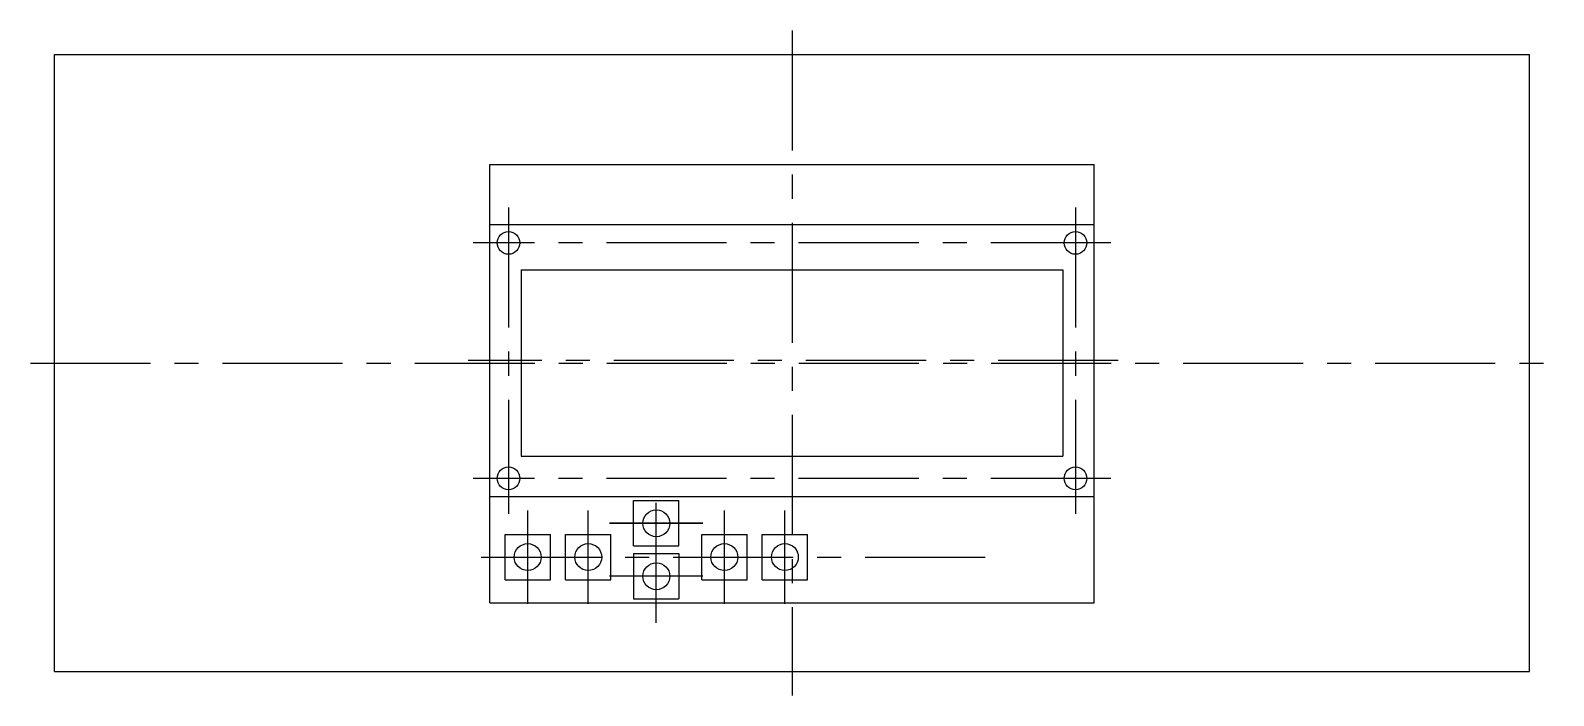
# Model space of a CAD drawing. Header units: inches. Extents: x 10.25 to 18.18, y 3.04 to 6.5.
import ezdxf

# ---------------------------------------------------------------- set-up
doc = ezdxf.new("R2010")
doc.units = ezdxf.units.IN
doc.header["$LTSCALE"] = 0.5
doc.header["$MEASUREMENT"] = 0
doc.linetypes.add('CENTER', pattern=[2, 1.25, -0.25, 0.25, -0.25])
doc.layers.add('1', color=1, linetype='Continuous')
doc.layers.add('8', color=2, linetype='CENTER')

msp = doc.modelspace()

# ---------------------------------------------------------------- linework, layer by layer
at = {"layer": '1'}
for p, q in [((10.38, 3.1644), (10.38, 6.3744)), ((10.38, 6.3744), (18.058, 6.3744)), ((18.058, 3.1644), (18.058, 6.3744)), ((12.6465, 3.5214), (12.6465, 5.8014)), ((12.6465, 5.8014), (15.7915, 5.8014)), ((15.7915, 3.5214), (15.7915, 5.8014)), ((12.6465, 5.4894), (15.7915, 5.4894)), ((12.809, 5.2544), (12.809, 4.2844)), ((12.809, 5.2544), (15.629, 5.2544)), ((15.629, 5.2544), (15.629, 4.2844)), ((12.809, 4.2844), (15.629, 4.2844)), ((12.6465, 4.0744), (15.7915, 4.0744)), ((13.3945, 4.0538), (13.6307, 4.0538)), ((13.3945, 3.8176), (13.3945, 4.0538)), ((13.6307, 3.8176), (13.6307, 4.0538)), ((12.7252, 3.8776), (12.9615, 3.8776)), ((12.7252, 3.6414), (12.7252, 3.8776)), ((12.9615, 3.6414), (12.9615, 3.8776)), ((13.0402, 3.8776), (13.2764, 3.8776)), ((13.0402, 3.6414), (13.0402, 3.8776)), ((13.2764, 3.6414), (13.2764, 3.8776)), ((13.3945, 3.8176), (13.6307, 3.8176)), ((13.7489, 3.8776), (13.9851, 3.8776)), ((13.7489, 3.6414), (13.7489, 3.8776)), ((13.9851, 3.6414), (13.9851, 3.8776)), ((14.0638, 3.8776), (14.3, 3.8776)), ((14.0638, 3.6414), (14.0638, 3.8776)), ((14.3, 3.6414), (14.3, 3.8776)), ((13.3945, 3.7783), (13.6307, 3.7783)), ((13.3945, 3.7783), (13.3945, 3.542)), ((13.6307, 3.7783), (13.6307, 3.542)), ((12.7252, 3.6414), (12.9615, 3.6414)), ((13.0402, 3.6414), (13.2764, 3.6414)), ((13.7489, 3.6414), (13.9851, 3.6414)), ((14.0638, 3.6414), (14.3, 3.6414)), ((12.6465, 3.5214), (15.7915, 3.5214)), ((13.3945, 3.542), (13.6307, 3.542)), ((10.38, 3.1644), (18.058, 3.1644))]:
    msp.add_line(p, q, dxfattribs=at)
for centre, radius in [((12.7435, 5.3944), 0.0591), ((15.6945, 5.3944), 0.0591), ((12.7435, 4.1694), 0.0591), ((15.6945, 4.1694), 0.0591), ((13.5126, 3.9357), 0.07), ((12.8433, 3.7595), 0.07), ((13.1583, 3.7595), 0.07), ((13.867, 3.7595), 0.07), ((14.1819, 3.7595), 0.07), ((13.5126, 3.6601), 0.07)]:
    msp.add_circle(centre, radius, dxfattribs=at)
at = {"layer": '8'}
for p, q in [((14.219, 6.4994), (14.219, 3.0394)), ((12.7435, 5.5785), (12.7435, 3.9854)), ((15.6945, 5.5785), (15.6945, 3.9854)), ((15.8785, 5.3944), (12.5594, 5.3944)), ((10.255, 4.7694), (18.183, 4.7694)), ((15.9165, 4.7819), (12.534, 4.7819)), ((15.8785, 4.1694), (12.5594, 4.1694)), ((13.5126, 3.417), (13.5126, 4.1404)), ((12.8433, 3.5164), (12.8433, 4.0026)), ((13.1583, 3.5164), (13.1583, 4.0026)), ((13.867, 3.5164), (13.867, 4.0026)), ((14.1819, 3.5164), (14.1819, 4.0026)), ((13.2695, 3.9357), (13.7557, 3.9357)), ((13.7557, 3.9357), (13.2695, 3.9357)), ((12.6002, 3.7595), (15.332, 3.7595)), ((13.7557, 3.6601), (13.2695, 3.6601))]:
    msp.add_line(p, q, dxfattribs=at)

doc.saveas('drawing.dxf')
